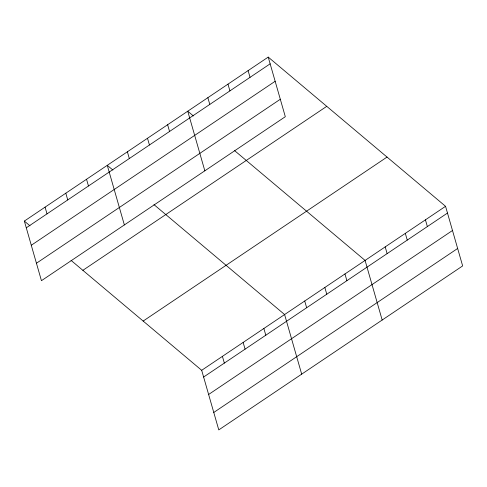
<?xml version="1.0" encoding="UTF-8"?>
<svg xmlns="http://www.w3.org/2000/svg" width="487" height="487" viewBox="0 0 487 487"><rect width="100%" height="100%" fill="white"/><g stroke="black" fill="none" stroke-linecap="round" stroke-linejoin="round"><path stroke-width="0.73" d="M268.221 57.095L285.315 116.697L41.444 280.689L24.35 221.08L268.221 57.095L445.556 206.311L462.65 265.92L218.779 429.905L201.685 370.303L71.053 260.381M26.28 227.813L270.157 63.827M31.284 245.259L275.155 81.274M36.44 263.242L280.311 99.251M82.869 270.322L326.747 106.336M143.166 321.055L387.037 157.07M201.685 370.303L445.556 206.311M203.615 377.035L447.486 213.044M208.619 394.482L452.49 230.497M213.775 412.459L457.646 248.473M193.369 115.943L187.745 111.206L204.838 170.815M234.448 150.507L365.08 260.429L382.173 320.038M112.893 170.06L107.268 165.324L124.362 224.933M153.971 204.625L284.603 314.547L301.69 374.15M24.35 221.08L29.975 225.816M425.437 219.844L427.367 226.577M405.318 233.37L407.248 240.103M385.199 246.897L387.128 253.636M344.96 273.956L346.89 280.689M324.841 287.488L326.771 294.221M248.102 70.621L250.038 77.354M304.722 301.015L306.652 307.747M227.983 84.148L229.913 90.886M207.864 97.68L209.794 104.413M263.869 328.482L265.805 335.22M243.141 342.422L245.071 349.155M167.625 124.739L169.555 131.472M222.413 356.362L224.343 363.095M147.506 138.265L149.436 144.998M127.387 151.798L129.317 158.531M86.54 179.265L88.47 185.997M65.806 193.205L67.742 199.938M45.078 207.139L47.008 213.872"/></g></svg>
